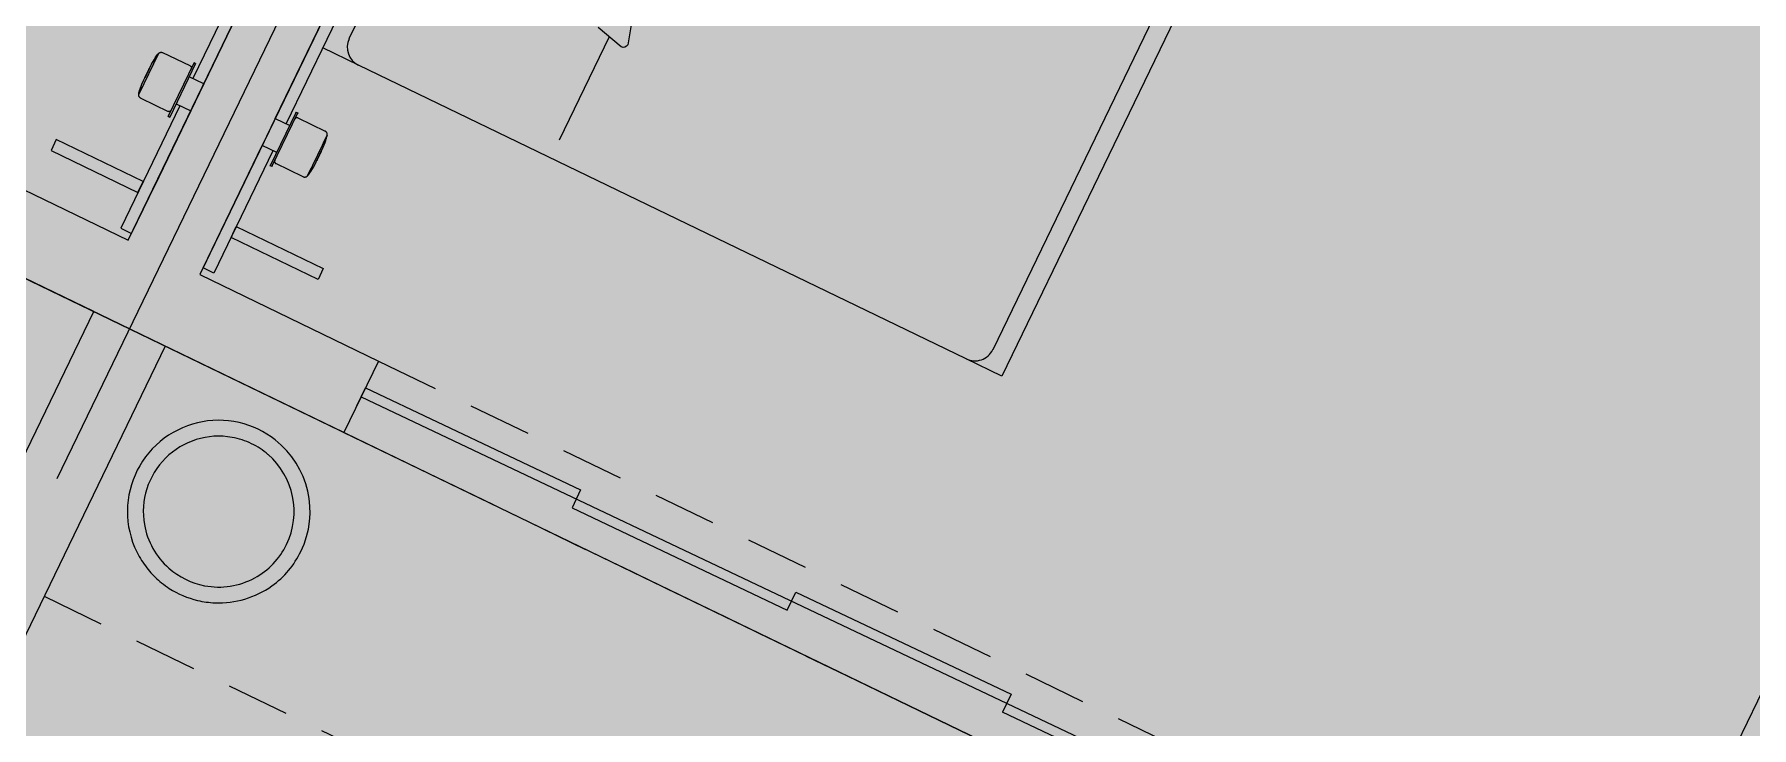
# Model space of a CAD drawing. Header units: metres. Extents: x -466 to 1322, y -1072 to 50.
# Drawn here: x 436.452 to 440.777, y -210.136 to -208.39 of the extents above; entities that cross this region are included whole.
import ezdxf

# ---------------------------------------------------------------- set-up
doc = ezdxf.new("R2010")
doc.units = ezdxf.units.M
for name, pattern in [('B1 P BAJA$0$HIDDEN', [9.525, 6.35, -3.175]), ('CENTER2', [28.575, 19.05, -3.175, 3.175, -3.175]), ('Hidden 1_16_', [0.002381, 0.001587, -0.00079375])]:
    doc.linetypes.add(name, pattern=pattern)
for name, color, linetype, lineweight in [('A - CANCEL', 2, 'Continuous', 0), ('A - Hatch muros', 4, 'Continuous', 0), ('A - PROY', 250, 'B1 P BAJA$0$HIDDEN', 0), ('A-EJES', 61, 'CENTER2', 0), ('A-MUEBLES', 5, 'Continuous', 0), ('A-MURO INT', 4, 'Continuous', 0)]:
    doc.layers.add(name, color=color, linetype=linetype, lineweight=lineweight)
doc.layers.add('Hatch Exterior', color=7, linetype='Continuous', lineweight=0, true_color=0xa99b89)
doc.layers.add('Hatch Interior', color=7, linetype='Continuous', lineweight=0, true_color=0xaf6350)

msp = doc.modelspace()

# ---------------------------------------------------------------- hatches: boundary and pattern name
at = {"layer": 'A - Hatch muros', "transparency": 33554687}
h = msp.add_hatch(color=256, dxfattribs=at)
h.dxf.hatch_style = 1
h.paths.add_polyline_path([(422.6792, -204.8009), (426.1177, -197.6884), (426.6579, -197.9496), (426.5709, -198.1296), (426.2107, -197.9555), (423.9039, -202.7272), (424.354, -202.9448), (424.267, -203.1249), (423.8168, -202.9072), (422.8593, -204.8879)])
h.paths.add_polyline_path([(429.5687, -201.5783), (430.3521, -199.9577), (427.6512, -198.652), (427.216, -199.5523), (427.0359, -199.4652), (427.5582, -198.3848), (433.5002, -201.2575), (432.9779, -202.3379), (432.7979, -202.2509), (433.2331, -201.3506), (430.5322, -200.0448), (429.7487, -201.6653), (432.6297, -203.0582), (432.5427, -203.2382), (429.6617, -201.8454), (428.2253, -204.8164), (428.6755, -205.034), (428.5884, -205.2141), (428.1383, -204.9965), (427.1807, -206.9771), (427.0007, -206.8901), (427.9582, -204.9094), (427.5081, -204.6918), (427.5951, -204.5117), (428.0453, -204.7294), (429.4816, -201.7583), (426.6006, -200.3655), (426.6877, -200.1855)])
h.paths.add_polyline_path([(432.4598, -207.0857), (431.5022, -209.0664), (431.3221, -208.9793), (432.2797, -206.9986), (431.8295, -206.781), (431.9166, -206.601), (432.3667, -206.8186), (434.6736, -202.047), (434.3135, -201.8729), (434.4005, -201.6928), (435.3008, -202.1281), (435.2138, -202.3081), (434.8537, -202.134), (432.5468, -206.9056), (432.997, -207.1233), (432.9099, -207.3033)])
h.paths.add_polyline_path([(438.2116, -205.7567), (438.9951, -204.1362), (436.2942, -202.8304), (435.8589, -203.7307), (435.6788, -203.6437), (436.2012, -202.5633), (442.1432, -205.436), (441.6209, -206.5164), (441.4408, -206.4293), (441.8761, -205.529), (439.1751, -204.2232), (438.3917, -205.8438), (441.2727, -207.2366), (441.1856, -207.4167), (438.3046, -206.0239), (436.8683, -208.9949), (437.3184, -209.2125), (437.2314, -209.3926), (436.7812, -209.1749), (435.8237, -211.1556), (435.6436, -211.0686), (436.6012, -209.0879), (436.151, -208.8703), (436.2381, -208.6902), (436.6882, -208.9078), (438.1246, -205.9368), (435.2436, -204.544), (435.3306, -204.3639)])
h.paths.add_polyline_path([(443.3166, -206.2254), (441.0097, -210.9971), (440.5595, -210.7794), (440.4725, -210.9595), (440.9226, -211.1771), (439.9651, -213.1578), (440.1451, -213.2448), (441.1027, -211.2642), (441.5529, -211.4818), (441.6399, -211.3017), (441.1897, -211.0841), (443.4966, -206.3125), (443.8567, -206.4866), (443.9438, -206.3065), (443.0435, -205.8713), (442.9564, -206.0513)])
h.paths.add_polyline_path([(446.8546, -209.9352), (447.638, -208.3147), (444.9371, -207.0089), (444.5018, -207.9092), (444.3218, -207.8221), (444.8441, -206.7418), (450.7861, -209.6145), (450.2638, -210.6948), (450.0837, -210.6078), (450.519, -209.7075), (447.8181, -208.4017), (447.0346, -210.0223), (449.9156, -211.4151), (449.8285, -211.5952), (446.9476, -210.2023), (445.5112, -213.1733), (445.9614, -213.391), (445.8743, -213.571), (445.4242, -213.3534), (444.4666, -215.3341), (444.2865, -215.247), (445.2441, -213.2663), (444.794, -213.0487), (444.881, -212.8687), (445.3312, -213.0863), (446.7675, -210.1153), (443.8865, -208.7225), (443.9736, -208.5424)])
h.paths.add_polyline_path([(452.2266, -210.3109), (451.6864, -210.0497), (451.5994, -210.2298), (451.9595, -210.4039), (449.6526, -215.1755), (449.2037, -214.9585), (449.1142, -215.1374), (449.5656, -215.3556), (448.608, -217.3363), (448.7881, -217.4233)])
at = {"layer": 'Hatch Exterior', "transparency": 33554687}
h = msp.add_hatch(color=256, dxfattribs=at)
h.dxf.hatch_style = 1
h.paths.add_polyline_path([(422.6792, -204.8009), (427.1807, -206.9771), (431.5022, -209.0664), (448.8046, -217.4313), (449.7456, -215.4426), (423.8168, -202.9072), (423.6368, -202.8202)])
at = {"layer": 'Hatch Interior', "transparency": 33554687}
h = msp.add_hatch(color=256, dxfattribs=at)
h.dxf.hatch_style = 1
edge = h.paths.add_edge_path()
edge.add_line((417.7382, -197.1638), (419.3856, -199.3747))
edge.add_arc((419.7198, -199.9897), 0.7, 36.6996, 118.5178, ccw=False)
edge.add_line((420.2811, -199.5714), (421.6441, -198.5555))
edge.add_line((421.6441, -198.5555), (425.1105, -200.2313))
edge.add_line((425.1105, -200.2313), (423.8168, -202.9072))
edge.add_line((423.8168, -202.9072), (449.7456, -215.4426))
edge.add_line((449.7456, -215.4426), (452.2266, -210.3109))
edge.add_line((452.2266, -210.3109), (452.8795, -208.9604))
edge.add_line((452.8795, -208.9604), (426.2831, -196.1578))
edge.add_line((426.2831, -196.1578), (424.9683, -194.3939))
edge.add_line((424.9683, -194.3939), (443.8484, -180.3214))
edge.add_line((443.8484, -180.3214), (442.6531, -178.7178))
edge.add_line((442.6531, -178.7178), (449.1895, -173.8458))
edge.add_line((449.1895, -173.8458), (446.0819, -169.6766))
edge.add_line((446.0819, -169.6766), (408.2908, -197.8447))
edge.add_line((408.2908, -197.8447), (413.4672, -200.3473))
edge.add_line((413.4672, -200.3473), (417.7382, -197.1638))

# ---------------------------------------------------------------- linework, layer by layer
at = {"layer": 'A - CANCEL'}
for points in [[(437.2642, -209.3251), (437.2856, -209.2799), (437.8276, -209.5373), (437.8062, -209.5825), (438.3481, -209.8399), (438.3696, -209.7947), (438.9116, -210.0521), (438.8901, -210.0973)], [(437.2749, -209.3025), (440.5268, -210.8469), (440.5161, -210.8695), (439.9741, -210.6121), (439.9956, -210.5669), (439.4536, -210.3095), (439.4321, -210.3547), (438.8901, -210.0973)]]:
    msp.add_lwpolyline(points, dxfattribs=at)
at = {"layer": 'A - PROY', "color": 250, "linetype": 'Hidden 1_16_', "ltscale": 100}
msp.add_line((436.4765, -209.8051), (440.618, -211.8073), dxfattribs=at)
for points in [[(437.3184, -209.2125), (440.5595, -210.7794)], [(437.2314, -209.3926), (440.4725, -210.9595)]]:
    msp.add_lwpolyline(points, dxfattribs=at)
at = {"layer": 'A-EJES', "ltscale": 0.1}
msp.add_line((439.825, -202.6492), (433.9344, -214.8336), dxfattribs=at)
at = {"layer": 'A-MUEBLES'}
for p, q in [((437.907, -206.3173), (436.8513, -208.501)), ((436.8785, -208.5142), (437.9343, -206.3305)), ((437.0586, -208.6012), (438.1143, -206.4175)), ((438.1415, -206.4307), (437.0858, -208.6144)), ((437.2448, -208.4004), (438.0718, -206.6898)), ((437.406, -207.4232), (436.8785, -208.5142)), ((439.7591, -207.45), (438.8886, -209.2507)), ((437.586, -207.5102), (437.0586, -208.6012)), ((439.6923, -207.4733), (438.8653, -209.1839)), ((440.5344, -210.6017), (441.8402, -207.9008)), ((437.9296, -208.4212), (437.8714, -208.3726)), ((437.9584, -208.3456), (437.9462, -208.4161)), ((437.8994, -208.396), (437.7737, -208.6561)), ((436.764, -208.4381), (436.7147, -208.5401)), ((436.7547, -208.4573), (436.764, -208.4381)), ((436.844, -208.4689), (436.7753, -208.4357)), ((436.7888, -208.5963), (436.8541, -208.4613)), ((436.858, -208.4632), (436.7927, -208.5982)), ((436.8541, -208.4613), (436.853, -208.4636)), ((436.858, -208.4632), (436.8541, -208.4613)), ((436.8569, -208.4655), (436.858, -208.4632)), ((437.268, -208.4672), (437.178, -208.4237)), ((436.8785, -208.5142), (436.8419, -208.4965)), ((438.7986, -209.2071), (437.268, -208.4672)), ((436.7147, -208.5401), (436.724, -208.5209)), ((436.7198, -208.5504), (436.7885, -208.5836)), ((436.8785, -208.5142), (436.8455, -208.5826)), ((436.8182, -208.5694), (436.6692, -208.8777)), ((436.6964, -208.8909), (436.8455, -208.5826)), ((436.8455, -208.5826), (436.7531, -208.7736)), ((436.7899, -208.594), (436.7888, -208.5963)), ((436.8088, -208.5649), (436.8455, -208.5826)), ((437.1113, -208.5856), (437.046, -208.7206)), ((437.0499, -208.7225), (437.1152, -208.5875)), ((437.1102, -208.5879), (437.1113, -208.5856)), ((437.1113, -208.5856), (437.1152, -208.5875)), ((437.1152, -208.5875), (437.1141, -208.5898)), ((436.7888, -208.5963), (436.7927, -208.5982)), ((436.7927, -208.5982), (436.7939, -208.5959)), ((437.0586, -208.6012), (437.0255, -208.6696)), ((437.0586, -208.6012), (437.0952, -208.6189)), ((437.1156, -208.6002), (437.1842, -208.6334)), ((436.5069, -208.6546), (436.4937, -208.6818)), ((436.7259, -208.7605), (436.5069, -208.6546)), ((436.8765, -208.9779), (437.0255, -208.6696)), ((437.0255, -208.6696), (436.9332, -208.8607)), ((437.0621, -208.6873), (437.0255, -208.6696)), ((437.1894, -208.6437), (437.14, -208.7457)), ((437.1801, -208.6629), (437.1894, -208.6437)), ((436.4937, -208.6818), (436.7127, -208.7877)), ((437.0527, -208.6828), (436.9037, -208.9911)), ((437.046, -208.7206), (437.0471, -208.7183)), ((437.0499, -208.7225), (437.046, -208.7206)), ((437.051, -208.7202), (437.0499, -208.7225)), ((437.1287, -208.7481), (437.0601, -208.7149)), ((436.7127, -208.7877), (436.7259, -208.7605)), ((437.14, -208.7457), (437.1493, -208.7265)), ((436.74, -208.8006), (436.6965, -208.8907)), ((436.7531, -208.7736), (436.74, -208.8006)), ((436.6692, -208.8777), (436.6964, -208.8909)), ((436.9201, -208.8877), (436.8766, -208.9777)), ((436.9332, -208.8607), (436.9201, -208.8877)), ((436.9472, -208.901), (436.9604, -208.8738)), ((436.9604, -208.8738), (437.1794, -208.9797)), ((437.1662, -209.0069), (436.9472, -208.901)), ((436.9037, -208.9911), (436.8765, -208.9779)), ((437.1794, -208.9797), (437.1662, -209.0069)), ((438.8886, -209.2507), (438.7986, -209.2071))]:
    msp.add_line(p, q, dxfattribs=at)
at = {"layer": 'A-MUEBLES', "flags": 128}
for points in [[(436.7414, -208.4757), (436.747, -208.4645), (436.7532, -208.4536), (436.7559, -208.449)], [(436.7559, -208.449), (436.7576, -208.4464), (436.7593, -208.4439), (436.7611, -208.4415), (436.763, -208.4392), (436.764, -208.4381)], [(436.764, -208.4381), (436.7643, -208.4378), (436.7645, -208.4375), (436.7648, -208.4373), (436.7651, -208.437), (436.7654, -208.4368), (436.7657, -208.4365), (436.766, -208.4363), (436.7663, -208.4361), (436.7666, -208.4359), (436.767, -208.4357), (436.7673, -208.4356), (436.7677, -208.4354), (436.768, -208.4353), (436.7684, -208.4352), (436.7687, -208.4351), (436.7691, -208.435), (436.7695, -208.4349), (436.7698, -208.4348), (436.7702, -208.4348), (436.7706, -208.4348), (436.771, -208.4347), (436.7713, -208.4347), (436.7717, -208.4348), (436.7721, -208.4348), (436.7725, -208.4348), (436.7728, -208.4349), (436.7732, -208.435), (436.7736, -208.435), (436.7739, -208.4351), (436.7743, -208.4353), (436.7747, -208.4354), (436.775, -208.4355), (436.7753, -208.4357)], [(436.7182, -208.527), (436.7228, -208.5154), (436.7278, -208.5039), (436.7301, -208.499)], [(436.7414, -208.4757), (436.7414, -208.4757), (436.7414, -208.4757), (436.7413, -208.4758), (436.7413, -208.4758), (436.7413, -208.4759), (436.7412, -208.476), (436.7412, -208.4762), (436.7411, -208.4763), (436.741, -208.4764), (436.7409, -208.4766), (436.7408, -208.4768), (436.7407, -208.477), (436.7406, -208.4772), (436.7405, -208.4775), (436.7404, -208.4777), (436.7403, -208.478), (436.7401, -208.4783), (436.74, -208.4786), (436.7398, -208.4789), (436.7397, -208.4792), (436.7395, -208.4796), (436.7393, -208.4799), (436.7392, -208.4803), (436.739, -208.4807), (436.7388, -208.4811), (436.7386, -208.4814), (436.7384, -208.4819), (436.7382, -208.4823), (436.738, -208.4827), (436.7378, -208.4831), (436.7376, -208.4836), (436.7374, -208.484), (436.7371, -208.4845), (436.7369, -208.4849), (436.7367, -208.4854), (436.7365, -208.4858), (436.7363, -208.4863), (436.736, -208.4867), (436.7358, -208.4872), (436.7356, -208.4877), (436.7354, -208.4881), (436.7351, -208.4886), (436.7349, -208.4891), (436.7347, -208.4895), (436.7345, -208.49), (436.7342, -208.4904), (436.734, -208.4909), (436.7338, -208.4913), (436.7336, -208.4918), (436.7334, -208.4922), (436.7332, -208.4926), (436.733, -208.493), (436.7328, -208.4934), (436.7326, -208.4938), (436.7324, -208.4942), (436.7323, -208.4946), (436.7321, -208.4949), (436.7319, -208.4953), (436.7318, -208.4956), (436.7316, -208.4959), (436.7314, -208.4962), (436.7313, -208.4965), (436.7312, -208.4968), (436.731, -208.4971), (436.7309, -208.4973), (436.7308, -208.4975), (436.7307, -208.4978), (436.7306, -208.498), (436.7305, -208.4981), (436.7304, -208.4983), (436.7304, -208.4985), (436.7303, -208.4986), (436.7303, -208.4987), (436.7302, -208.4988), (436.7302, -208.4989), (436.7301, -208.4989), (436.7301, -208.499), (436.7301, -208.499)], [(436.7301, -208.499), (436.7301, -208.499), (436.7301, -208.4989), (436.7302, -208.4989), (436.7302, -208.4988), (436.7302, -208.4987), (436.7303, -208.4986), (436.7303, -208.4985), (436.7304, -208.4984), (436.7305, -208.4982), (436.7306, -208.4981), (436.7307, -208.4979), (436.7308, -208.4977), (436.7309, -208.4974), (436.731, -208.4972), (436.7311, -208.4969), (436.7312, -208.4967), (436.7314, -208.4964), (436.7315, -208.4961), (436.7317, -208.4958), (436.7318, -208.4955), (436.732, -208.4951), (436.7322, -208.4948), (436.7323, -208.4944), (436.7325, -208.494), (436.7327, -208.4936), (436.7329, -208.4932), (436.7331, -208.4928), (436.7333, -208.4924), (436.7335, -208.492), (436.7337, -208.4916), (436.7339, -208.4911), (436.7341, -208.4907), (436.7343, -208.4902), (436.7346, -208.4898), (436.7348, -208.4893), (436.735, -208.4889), (436.7352, -208.4884), (436.7355, -208.4879), (436.7357, -208.4875), (436.7359, -208.487), (436.7361, -208.4865), (436.7364, -208.4861), (436.7366, -208.4856), (436.7368, -208.4852), (436.737, -208.4847), (436.7372, -208.4842), (436.7375, -208.4838), (436.7377, -208.4834), (436.7379, -208.4829), (436.7381, -208.4825), (436.7383, -208.4821), (436.7385, -208.4817), (436.7387, -208.4813), (436.7389, -208.4809), (436.7391, -208.4805), (436.7392, -208.4801), (436.7394, -208.4798), (436.7396, -208.4794), (436.7397, -208.4791), (436.7399, -208.4788), (436.74, -208.4785), (436.7402, -208.4782), (436.7403, -208.4779), (436.7404, -208.4776), (436.7406, -208.4774), (436.7407, -208.4771), (436.7408, -208.4769), (436.7409, -208.4767), (436.741, -208.4765), (436.741, -208.4764), (436.7411, -208.4762), (436.7412, -208.4761), (436.7412, -208.476), (436.7413, -208.4759), (436.7413, -208.4758), (436.7413, -208.4758), (436.7414, -208.4757), (436.7414, -208.4757)], [(436.844, -208.4689), (436.8442, -208.469), (436.8444, -208.4691), (436.8446, -208.4692), (436.8448, -208.4693), (436.845, -208.4695), (436.8451, -208.4696), (436.8453, -208.4698), (436.8455, -208.4699), (436.8457, -208.4701), (436.8458, -208.4703), (436.846, -208.4705), (436.8461, -208.4706), (436.8463, -208.4708), (436.8464, -208.471), (436.8465, -208.4712), (436.8466, -208.4714), (436.8467, -208.4717), (436.8468, -208.4719), (436.8469, -208.4721), (436.847, -208.4723), (436.8471, -208.4725), (436.8471, -208.4728), (436.8472, -208.473), (436.8472, -208.4732), (436.8472, -208.4735), (436.8473, -208.4737), (436.8473, -208.4739), (436.8473, -208.4742), (436.8473, -208.4744), (436.8473, -208.4746), (436.8472, -208.4749), (436.8472, -208.4751), (436.8472, -208.4753), (436.8471, -208.4756), (436.8471, -208.4758), (436.847, -208.476), (436.8469, -208.4762), (436.8468, -208.4764), (436.8467, -208.4767)], [(436.8445, -208.4813), (436.8449, -208.4805), (436.8452, -208.4797), (436.8456, -208.4791), (436.8458, -208.4785), (436.8461, -208.478), (436.8463, -208.4776), (436.8464, -208.4772), (436.8466, -208.477), (436.8466, -208.4768), (436.8467, -208.4767)], [(436.8467, -208.4768), (436.8466, -208.4769), (436.8465, -208.4771), (436.8464, -208.4774), (436.8462, -208.4778)], [(436.7198, -208.5504), (436.7195, -208.5503), (436.7192, -208.5501), (436.7189, -208.5499), (436.7185, -208.5497), (436.7182, -208.5495), (436.7179, -208.5492), (436.7176, -208.549), (436.7174, -208.5487), (436.7171, -208.5485), (436.7169, -208.5482), (436.7166, -208.5479), (436.7164, -208.5476), (436.7162, -208.5473), (436.716, -208.547), (436.7158, -208.5466), (436.7156, -208.5463), (436.7154, -208.546), (436.7153, -208.5456), (436.7151, -208.5453), (436.715, -208.5449), (436.7149, -208.5446), (436.7148, -208.5442), (436.7147, -208.5438), (436.7146, -208.5435), (436.7146, -208.5431), (436.7145, -208.5427), (436.7145, -208.5423), (436.7145, -208.5419), (436.7145, -208.5416), (436.7145, -208.5412), (436.7146, -208.5408), (436.7146, -208.5404), (436.7147, -208.5401)], [(436.7147, -208.5401), (436.7153, -208.5371), (436.716, -208.5342), (436.7168, -208.5313), (436.7177, -208.5284), (436.7182, -208.527)], [(436.7962, -208.5811), (436.7961, -208.5813), (436.796, -208.5815), (436.7959, -208.5817), (436.7957, -208.5819), (436.7956, -208.5821), (436.7954, -208.5823), (436.7953, -208.5824), (436.7951, -208.5826), (436.7949, -208.5828), (436.7947, -208.5829), (436.7946, -208.5831), (436.7944, -208.5832), (436.7942, -208.5833), (436.794, -208.5834), (436.7938, -208.5836), (436.7935, -208.5837), (436.7933, -208.5838), (436.7931, -208.5838), (436.7929, -208.5839), (436.7927, -208.584), (436.7924, -208.584), (436.7922, -208.5841), (436.792, -208.5841), (436.7917, -208.5842), (436.7915, -208.5842), (436.7913, -208.5842), (436.791, -208.5842), (436.7908, -208.5842), (436.7906, -208.5842), (436.7903, -208.5842), (436.7901, -208.5841), (436.7899, -208.5841), (436.7896, -208.584), (436.7894, -208.584), (436.7892, -208.5839), (436.789, -208.5838), (436.7888, -208.5838), (436.7885, -208.5837), (436.7885, -208.5836)], [(436.7967, -208.58), (436.7966, -208.5804), (436.7965, -208.5806), (436.7964, -208.5808), (436.7963, -208.5809)], [(436.7964, -208.5809), (436.7964, -208.5807), (436.7965, -208.5805), (436.7967, -208.5802), (436.7968, -208.5799), (436.7971, -208.5794), (436.7973, -208.5789), (436.7976, -208.5783), (436.7979, -208.5776), (436.7983, -208.5768), (436.7987, -208.5759)], [(437.1055, -208.6075), (437.1059, -208.6067), (437.1063, -208.6059), (437.1066, -208.6053), (437.1069, -208.6047), (437.1071, -208.6042), (437.1073, -208.6038), (437.1075, -208.6034), (437.1076, -208.6032), (437.1077, -208.603), (437.1077, -208.6029)], [(437.1077, -208.6029), (437.1076, -208.6031), (437.1075, -208.6033), (437.1074, -208.6036), (437.1072, -208.6039)], [(437.1156, -208.6002), (437.1154, -208.6001), (437.1151, -208.6), (437.1149, -208.5999), (437.1147, -208.5998), (437.1145, -208.5998), (437.1142, -208.5997), (437.114, -208.5997), (437.1138, -208.5996), (437.1135, -208.5996), (437.1133, -208.5996), (437.1131, -208.5996), (437.1128, -208.5996), (437.1126, -208.5996), (437.1124, -208.5996), (437.1121, -208.5997), (437.1119, -208.5997), (437.1117, -208.5997), (437.1114, -208.5998), (437.1112, -208.5999), (437.111, -208.5999), (437.1108, -208.6), (437.1106, -208.6001), (437.1103, -208.6002), (437.1101, -208.6003), (437.1099, -208.6005), (437.1097, -208.6006), (437.1095, -208.6007), (437.1094, -208.6009), (437.1092, -208.601), (437.109, -208.6012), (437.1088, -208.6013), (437.1087, -208.6015), (437.1085, -208.6017), (437.1084, -208.6019), (437.1082, -208.602), (437.1081, -208.6022), (437.108, -208.6024), (437.1079, -208.6026), (437.1077, -208.6028)], [(437.1894, -208.6437), (437.1894, -208.6433), (437.1895, -208.643), (437.1895, -208.6426), (437.1895, -208.6422), (437.1895, -208.6418), (437.1895, -208.6414), (437.1895, -208.6411), (437.1895, -208.6407), (437.1894, -208.6403), (437.1893, -208.64), (437.1893, -208.6396), (437.1892, -208.6392), (437.189, -208.6389), (437.1889, -208.6385), (437.1888, -208.6382), (437.1886, -208.6378), (437.1885, -208.6375), (437.1883, -208.6371), (437.1881, -208.6368), (437.1879, -208.6365), (437.1877, -208.6362), (437.1874, -208.6359), (437.1872, -208.6356), (437.1869, -208.6353), (437.1867, -208.6351), (437.1864, -208.6348), (437.1861, -208.6346), (437.1858, -208.6343), (437.1855, -208.6341), (437.1852, -208.6339), (437.1848, -208.6337), (437.1845, -208.6335), (437.1842, -208.6334)], [(437.1739, -208.6848), (437.1791, -208.6735), (437.1839, -208.6619), (437.1858, -208.6568)], [(437.1858, -208.6568), (437.1868, -208.6539), (437.1877, -208.651), (437.1884, -208.6481), (437.1891, -208.6452), (437.1894, -208.6437)], [(437.0573, -208.7073), (437.0572, -208.7075), (437.0571, -208.7077), (437.057, -208.708), (437.0569, -208.7082), (437.0569, -208.7084), (437.0568, -208.7086), (437.0568, -208.7089), (437.0568, -208.7091), (437.0568, -208.7093), (437.0568, -208.7096), (437.0568, -208.7098), (437.0568, -208.7101), (437.0568, -208.7103), (437.0568, -208.7105), (437.0569, -208.7108), (437.0569, -208.711), (437.057, -208.7112), (437.057, -208.7114), (437.0571, -208.7117), (437.0572, -208.7119), (437.0573, -208.7121), (437.0574, -208.7123), (437.0575, -208.7125), (437.0576, -208.7127), (437.0578, -208.7129), (437.0579, -208.7131), (437.058, -208.7133), (437.0582, -208.7135), (437.0583, -208.7136), (437.0585, -208.7138), (437.0587, -208.714), (437.0588, -208.7141), (437.059, -208.7143), (437.0592, -208.7144), (437.0594, -208.7146), (437.0596, -208.7147), (437.0598, -208.7148), (437.06, -208.7149), (437.0601, -208.7149)], [(437.0574, -208.707), (437.0574, -208.7069), (437.0575, -208.7067), (437.0577, -208.7064), (437.0579, -208.706), (437.0581, -208.7056), (437.0583, -208.7051), (437.0586, -208.7044), (437.059, -208.7037), (437.0593, -208.703), (437.0597, -208.7021)], [(437.0578, -208.7062), (437.0576, -208.7066), (437.0575, -208.7068), (437.0574, -208.707), (437.0574, -208.7071)], [(437.1481, -208.7348), (437.1544, -208.724), (437.1603, -208.713), (437.1627, -208.7081)], [(437.1739, -208.6848), (437.1739, -208.6848), (437.1739, -208.6849), (437.1739, -208.6849), (437.1739, -208.685), (437.1738, -208.6851), (437.1738, -208.6852), (437.1737, -208.6853), (437.1736, -208.6854), (437.1736, -208.6856), (437.1735, -208.6857), (437.1734, -208.6859), (437.1733, -208.6861), (437.1732, -208.6864), (437.1731, -208.6866), (437.1729, -208.6869), (437.1728, -208.6871), (437.1727, -208.6874), (437.1725, -208.6877), (437.1724, -208.688), (437.1722, -208.6884), (437.1721, -208.6887), (437.1719, -208.689), (437.1717, -208.6894), (437.1715, -208.6898), (437.1713, -208.6902), (437.1711, -208.6906), (437.171, -208.691), (437.1708, -208.6914), (437.1705, -208.6918), (437.1703, -208.6922), (437.1701, -208.6927), (437.1699, -208.6931), (437.1697, -208.6936), (437.1695, -208.694), (437.1693, -208.6945), (437.169, -208.6949), (437.1688, -208.6954), (437.1686, -208.6959), (437.1684, -208.6963), (437.1681, -208.6968), (437.1679, -208.6973), (437.1677, -208.6977), (437.1675, -208.6982), (437.1672, -208.6987), (437.167, -208.6991), (437.1668, -208.6996), (437.1666, -208.7), (437.1664, -208.7004), (437.1662, -208.7009), (437.166, -208.7013), (437.1658, -208.7017), (437.1656, -208.7021), (437.1654, -208.7025), (437.1652, -208.7029), (437.165, -208.7033), (437.1648, -208.7037), (437.1646, -208.704), (437.1645, -208.7044), (437.1643, -208.7047), (437.1642, -208.705), (437.164, -208.7054), (437.1639, -208.7056), (437.1637, -208.7059), (437.1636, -208.7062), (437.1635, -208.7064), (437.1634, -208.7067), (437.1633, -208.7069), (437.1632, -208.7071), (437.1631, -208.7073), (437.163, -208.7074), (437.1629, -208.7076), (437.1629, -208.7077), (437.1628, -208.7078), (437.1628, -208.7079), (437.1627, -208.708), (437.1627, -208.708), (437.1627, -208.7081), (437.1627, -208.7081)], [(437.1627, -208.7081), (437.1627, -208.7081), (437.1627, -208.7081), (437.1627, -208.708), (437.1627, -208.708), (437.1628, -208.7079), (437.1628, -208.7078), (437.1629, -208.7076), (437.163, -208.7075), (437.163, -208.7074), (437.1631, -208.7072), (437.1632, -208.707), (437.1633, -208.7068), (437.1634, -208.7066), (437.1635, -208.7063), (437.1637, -208.7061), (437.1638, -208.7058), (437.1639, -208.7055), (437.1641, -208.7052), (437.1642, -208.7049), (437.1644, -208.7046), (437.1645, -208.7042), (437.1647, -208.7039), (437.1649, -208.7035), (437.1651, -208.7031), (437.1653, -208.7028), (437.1655, -208.7024), (437.1656, -208.7019), (437.1658, -208.7015), (437.1661, -208.7011), (437.1663, -208.7007), (437.1665, -208.7002), (437.1667, -208.6998), (437.1669, -208.6994), (437.1671, -208.6989), (437.1673, -208.6984), (437.1676, -208.698), (437.1678, -208.6975), (437.168, -208.6971), (437.1682, -208.6966), (437.1685, -208.6961), (437.1687, -208.6957), (437.1689, -208.6952), (437.1691, -208.6947), (437.1694, -208.6943), (437.1696, -208.6938), (437.1698, -208.6934), (437.17, -208.6929), (437.1702, -208.6925), (437.1704, -208.692), (437.1706, -208.6916), (437.1708, -208.6912), (437.171, -208.6908), (437.1712, -208.6904), (437.1714, -208.69), (437.1716, -208.6896), (437.1718, -208.6892), (437.172, -208.6889), (437.1721, -208.6885), (437.1723, -208.6882), (437.1725, -208.6879), (437.1726, -208.6876), (437.1727, -208.6873), (437.1729, -208.687), (437.173, -208.6867), (437.1731, -208.6865), (437.1732, -208.6863), (437.1733, -208.686), (437.1734, -208.6858), (437.1735, -208.6857), (437.1736, -208.6855), (437.1737, -208.6853), (437.1737, -208.6852), (437.1738, -208.6851), (437.1738, -208.685), (437.1739, -208.6849), (437.1739, -208.6849), (437.1739, -208.6848), (437.1739, -208.6848)], [(437.1287, -208.7481), (437.1291, -208.7483), (437.1294, -208.7484), (437.1298, -208.7486), (437.1301, -208.7487), (437.1305, -208.7488), (437.1309, -208.7489), (437.1312, -208.7489), (437.1316, -208.749), (437.132, -208.749), (437.1324, -208.7491), (437.1327, -208.7491), (437.1331, -208.7491), (437.1335, -208.749), (437.1339, -208.749), (437.1342, -208.749), (437.1346, -208.7489), (437.135, -208.7488), (437.1353, -208.7487), (437.1357, -208.7486), (437.1361, -208.7485), (437.1364, -208.7484), (437.1368, -208.7482), (437.1371, -208.748), (437.1374, -208.7479), (437.1378, -208.7477), (437.1381, -208.7475), (437.1384, -208.7473), (437.1387, -208.747), (437.139, -208.7468), (437.1393, -208.7465), (437.1395, -208.7463), (437.1398, -208.746), (437.14, -208.7457)], [(437.14, -208.7457), (437.142, -208.7434), (437.1439, -208.7411), (437.1456, -208.7386), (437.1473, -208.7361), (437.1481, -208.7348)]]:
    msp.add_lwpolyline(points, dxfattribs=at)
at = {"layer": 'A-MUEBLES'}
for centre, start, end in [((437.2898, -208.4222), 154.1983, 244.1983), ((438.8203, -209.1621), 244.1983, 334.1983)]:
    msp.add_arc(centre, 0.05, start, end, dxfattribs=at)
at = {"layer": 'A-MUEBLES', "lineweight": 0}
for start, end in [(77.0889, 182.8163), (51.784, 77.0889), (334.1793, 51.784), (182.8163, 209.5639), (209.5639, 220.6944), (305.5422, 334.1793), (220.6944, 231.2696), (231.2696, 237.2562), (237.2562, 256.5745), (267.6641, 305.5422), (256.5745, 267.6641)]:
    msp.add_arc((436.9161, -209.5918), 0.23, start, end, dxfattribs=at)
at = {"layer": 'A-MUEBLES', "color": 254, "lineweight": 0}
for start, end in [(79.7764, 189.8971), (64.1793, 79.7764), (49.2328, 64.1793), (334.1793, 49.1793), (189.8971, 228.5821), (298.4614, 334.1793), (228.5821, 259.1257), (259.1793, 298.4614)]:
    msp.add_arc((436.9161, -209.5918), 0.19, start, end, dxfattribs=at)
at = {"layer": 'A-MUEBLES', "extrusion": (0, 0, -1)}
msp.add_ellipse((437.9348, -208.4105), major_axis=(-0.0114, 0.0055), ratio=0.934205, start_param=3.141593, end_param=4.712389, dxfattribs=at)
at = {"layer": 'A-MURO INT'}
msp.add_lwpolyline([(441.1856, -207.4167), (438.3046, -206.0239), (436.8683, -208.9949), (437.3184, -209.2125), (437.2314, -209.3926), (436.7812, -209.1749), (435.8237, -211.1556), (435.6436, -211.0686), (436.6012, -209.0879), (436.151, -208.8703), (436.2381, -208.6902), (436.6882, -208.9078), (438.1246, -205.9368), (435.2436, -204.544), (435.3306, -204.3639), (438.2116, -205.7567), (438.9951, -204.1362), (436.2942, -202.8304), (435.8589, -203.7307), (435.6788, -203.6437), (436.2012, -202.5633), (442.1432, -205.436)], dxfattribs=at)
at = {"layer": 'Hatch Exterior'}
msp.add_lwpolyline([(422.6792, -204.8009), (427.1807, -206.9771), (431.5022, -209.0664), (448.8046, -217.4313), (449.7456, -215.4426), (423.8168, -202.9072), (423.6368, -202.8202), (422.6792, -204.8009)], dxfattribs=at)
at = {"layer": 'Hatch Interior'}
msp.add_lwpolyline([(417.7382, -197.1638), (419.3856, -199.3747, -0.372981), (420.2811, -199.5714), (421.6441, -198.5555), (425.1105, -200.2313), (423.8168, -202.9072), (449.7456, -215.4426), (452.2266, -210.3109), (452.8795, -208.9604), (426.2776, -196.0996), (424.9683, -194.3939), (443.8484, -180.3214), (442.6531, -178.7178), (449.1895, -173.8458), (446.0819, -169.6766), (408.2908, -197.8447), (413.4672, -200.3473)], format="xyb", close=True, dxfattribs=at)

doc.saveas('drawing.dxf')
